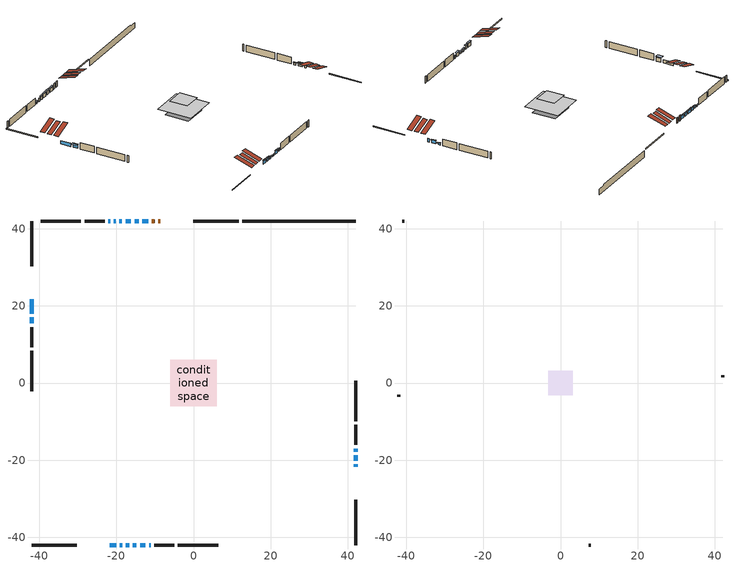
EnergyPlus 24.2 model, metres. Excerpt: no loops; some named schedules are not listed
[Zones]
conditioned space
 floor adiabatic (AdiabaticFloorConstruction): -6.08,-6.08 -6.08,6.08 6.08,6.08 6.08,-6.08 z0.61
 floor foundation (Slab1 construction): -4.33,-4.33 -4.33,4.33 4.33,4.33 4.33,-4.33 z-1.8
 floor foundation (Slab2 construction): -3,-3 -3,3 3,3 3,-3 z0
 wall outside (RimJoist1 construction): 11.69,42.01 -0.07,42.01 / -42.01,-42.01 -30.24,-42.01 / -42.01,42.01 -42.01,30.24 / 42.01,-42.01 42.01,-30.24 z0.61:0.91
 wall outside (AdiabaticWallConstruction 1): -8.65,42.01 -9.19,42.01 / -10.11,42.01 -10.78,42.01 z0.61:2.64
 wall outside (AdiabaticWallConstruction): 42.01,-21.66 42.01,-21.02 / -42.01,21.66 -42.01,18 / -20.17,42.01 -20.67,42.01 / -11.53,-42.01 -11.11,-42.01 z0.61:1.83; 42.01,-20.1 42.01,-18.75 z0.61:1.71; -11.7,42.01 -13.29,42.01 / -21.66,-42.01 -20.07,-42.01 z0.61:1.95; -14.22,42.01 -15.29,42.01 z0.61:1.98; -16.21,42.01 -17.62,42.01 / -13.86,-42.01 -12.45,-42.01 z0.61:1.92; -42.01,17.08 -42.01,15.43 z0.61:2.04; -19.15,-42.01 -18.47,-42.01 z0.61:1.89; -18.54,42.01 -19.25,42.01 z0.61:1.77; -17.55,-42.01 -16.69,-42.01 z0.61:1.31; -21.59,42.01 -22.09,42.01 / -15.76,-42.01 -14.78,-42.01 z0.61:1.1; 42.01,-17.83 42.01,-17 z0.61:1.22
 wall outside (Wall1 construction): -23.01,42.01 -28.24,42.01 / -10.19,-42.01 -4.96,-42.01 / -42.01,14.5 -42.01,9.27 / 42.01,-16.07 42.01,-10.84 z0.61:3.05
 wall outside (Wall2 construction): -29.17,42.01 -39.65,42.01 / -4.03,-42.01 6.45,-42.01 / -42.01,8.34 -42.01,-2.14 / 42.01,-9.91 42.01,0.56 z0.61:3.05
 wall foundation (FoundationWall1 construction): 12.62,42.01,-1.8 12.62,42.01,0.61 39.07,42.01,0.61 39.07,42.01,0.2 42.01,42.01,0.2 42.01,42.01,-1.8
 window (WindowConstruction 13): 42.01,-21.66 42.01,-21.02 z0.61:1.83
 window (WindowConstruction 5): 42.01,-20.1 42.01,-18.75 z0.61:1.71
 window (WindowConstruction 6): -11.71,42.01 -13.29,42.01 z0.61:1.95
 window (WindowConstruction 7): -14.22,42.01 -15.29,42.01 z0.61:1.98
 window (WindowConstruction 8): -16.22,42.01 -17.62,42.01 z0.61:1.92
 window (WindowConstruction 9): -42.01,21.66 -42.01,18 z0.61:1.83
 window (WindowConstruction 10): -42.01,17.08 -42.01,15.43 z0.61:2.04
 window (WindowConstruction 11): -21.66,-42.01 -20.07,-42.01 z0.61:1.95
 window (WindowConstruction 12): -19.14,-42.01 -18.47,-42.01 z0.61:1.89
 window (WindowConstruction): -18.55,42.01 -19.25,42.01 z0.61:1.77
 window (WindowConstruction 15): -20.18,42.01 -20.67,42.01 z0.61:1.83
 window (WindowConstruction 16): -17.54,-42.01 -16.69,-42.01 z0.61:1.31
 window (WindowConstruction 1): -21.6,42.01 -22.08,42.01 z0.61:1.1
 window (WindowConstruction 2): -15.76,-42.01 -14.79,-42.01 z0.61:1.1
 window (WindowConstruction 3): -13.86,-42.01 -12.46,-42.01 z0.61:1.92
 window (WindowConstruction 14): -11.53,-42.01 -11.11,-42.01 z0.61:1.83
 window (WindowConstruction 4): 42.01,-17.83 42.01,-17 z0.61:1.22
 door (Door): -8.65,42.01 -9.18,42.01 z0.61:2.64
 door (Door 1): -10.11,42.01 -10.78,42.01 z0.61:2.64
 ceiling adiabatic (AdiabaticFloorConstruction): 6.08,-6.08 6.08,6.08 -6.08,6.08 -6.08,-6.08 z0.61
 roof outside (Roof1 construction): -2.67,42.01,3.05 -2.67,35.66,5.16 -1,35.66,5.16 -1,42.01,3.05; -27.64,-42.01,3.05 -27.64,-35.66,5.16 -29.32,-35.66,5.16 -29.32,-42.01,3.05; -42.01,27.64,3.05 -35.66,27.64,5.16 -35.66,29.32,5.16 -42.01,29.32,3.05; 42.01,-27.64,3.05 35.66,-27.64,5.16 35.66,-29.32,5.16 42.01,-29.32,3.05
 roof outside (Roof2 construction): -5.15,42.01,3.05 -5.15,36.13,5.01 -3.6,36.13,5.01 -3.6,42.01,3.05; -25.16,-42.01,3.05 -25.16,-36.13,5.01 -26.71,-36.13,5.01 -26.71,-42.01,3.05; -42.01,25.16,3.05 -36.13,25.16,5.01 -36.13,26.71,5.01 -42.01,26.71,3.05; 42.01,-25.16,3.05 36.13,-25.16,5.01 36.13,-26.71,5.01 42.01,-26.71,3.05
attic - vented
 floor to conditioned space (Floor1 construction Reversed): -3.21,-3.21 -3.21,3.21 3.21,3.21 3.21,-3.21 z3.05
 wall outside (Wall3 construction): -40.58,42.01 -41.08,42.01 / 7.38,-42.01 7.88,-42.01 / -42.01,-3.07 -42.01,-3.56 / 42.01,1.49 42.01,1.99 z0.61:3.05
 roof outside (Roof3 construction): -7.73,42.01,3.05 -7.73,35.75,5.13 -6.08,35.75,5.13 -6.08,42.01,3.05; -22.59,-42.01,3.05 -22.59,-35.75,5.13 -24.24,-35.75,5.13 -24.24,-42.01,3.05; -42.01,22.59,3.05 -35.75,22.59,5.13 -35.75,24.24,5.13 -42.01,24.24,3.05; 42.01,-22.59,3.05 35.75,-22.59,5.13 35.75,-24.24,5.13 42.01,-24.24,3.05
shading: 42.01,-18.55 42.01,-20.3 42.42,-20.3 42.42,-18.55 z1.91; -13.49,42.01 -11.5,42.01 -11.5,42.42 -13.49,42.42 z2.15; -15.49,42.01 -14.02,42.01 -14.02,42.42 -15.49,42.42 z2.18; -17.82,42.01 -16.01,42.01 -16.01,42.42 -17.82,42.42 z2.12; -42.01,15.23 -42.01,17.28 -43.23,17.28 -43.23,15.23 z2.24; -19.87,-42.01 -21.86,-42.01 -21.86,-42.42 -19.87,-42.42 z2.15; -18.27,-42.01 -19.35,-42.01 -19.35,-42.42 -18.27,-42.42 z2.09; -19.45,42.01 -18.35,42.01 -18.35,42.42 -19.45,42.42 z1.97; -16.49,-42.01 -17.75,-42.01 -17.75,-42.42 -16.49,-42.42 z1.51; -22.28,42.01 -21.39,42.01 -21.39,42.42 -22.28,42.42 z1.3; -14.59,-42.01 -15.96,-42.01 -15.96,-42.42 -14.59,-42.42 z1.3; -12.25,-42.01 -14.06,-42.01 -14.06,-42.42 -12.25,-42.42 z2.12; 42.01,-16.8 42.01,-18.03 42.42,-18.03 42.42,-16.8 z1.42
[Building]
Building 1: Terrain=Suburbs
[Site:Location]
Val Dor_QC: Latitude {deg}=48.06; Longitude {deg}=-77.79; Time Zone {hr}=-5; Elevation {m}=339; Keep Site Location Information=Yes
[Site:GroundTemperature:Shallow]
-3.62723, -6.2282, -6.43649, -5.2022, -0.247206, 4.68471, 8.96041, 11.669, 11.8991, 9.69612, 5.52945, 0.748825
[Site:WaterMainsTemperature]
Calculation Method=Schedule; Temperature Schedule=mains temperature schedule
[Material] Roughness=Rough; Thermal Absorptance=0.9
Name | Thickness {m} | Conductivity {W/m-K} | Density {kg/m3} | Specific Heat {J/kg-K} | Solar Absorptance | Visible Absorptance
asphalt or fiberglass shingles | 0.00635 | 0.162714 | 1121.4 | 1465.45 | 0.4 | 0.4
ceiling stud and cavity | 0.1397 | 0.0815388 | 65.682 | 1177.47 | 0.7 | 0.7
concrete 4.0 in. | 0.1016 | 1.803125 | 2242.8 | 837.4 | 0.7 | 0.7
concrete 8.0 in. | 0.2032 | 1.803125 | 2242.8 | 837.4 | 0.7 | 0.7
door material | 0.04445 | 0.0451087 | 512.64 | 1214.23 | 0.7 | 0.7
door material 1 | 0.04445 | 0.20624 | 512.64 | 1214.23 | 0.7 | 0.7
floor covering | 0.0127 | 0.0433444 | 54.468 | 1339.84 | 0.6 | 0.6
floor rigid ins; wall rigid ins | 0.512978 | 0.029427 | 32.04 | 1214.23 | 0.7 | 0.7
floor stud and cavity | 0.1397 | 1.75129 | 37.0049 | 1207.88 | 0.7 | 0.7
furniture material conditioned space 1 | 0.1524 | 0.115458 | 640.8 | 1214.23 | 0.6 | 0.6
gypsum board | 0.0127 | 0.160291 | 801 | 837.4 | 0.6 | 0.6
osb sheathing 0.5 in. | 0.0127 | 0.115458 | 512.64 | 1214.23 | 0.7 | 0.7
osb sheathing 0.75 in. | 0.01905 | 0.115458 | 512.64 | 1214.23 | 0.7 | 0.7
rim joist stud and cavity | 0.0508 | 0.126838 | 50.32683 | 1063.81 | 0.6 | 0.6
roof rigid ins | 0.051816 | 0.029427 | 32.04 | 1214.23 | 0.7 | 0.7
roof stud and cavity | 0.2032 | 0.118385 | 78.34581 | 1123.46 | 0.7 | 0.7
roof stud and cavity 1 | 0.2032 | 0.187404 | 78.34581 | 1123.46 | 0.7 | 0.7
wall stud and cavity | 0.1397 | 0.193511 | 139.0536 | 1170.24 | 0.7 | 0.7
wall stud and cavity 1 | 0.1397 | 0.252675 | 139.0536 | 1170.24 | 0.7 | 0.7
wall stud and cavity 2 | 0.0889 | 6.1454 | 50.32683 | 1063.81 | 0.6 | 0.6
wall stud and cavity 3 | 0.0889 | 0.380278 | 52.3479 | 1209.89 | 0.7 | 0.7
wall stud and cavity 4 | 0.0889 | 0.391764 | 83.0341 | 1211.67 | 0.7 | 0.7
wood siding | 0.0254 | 0.102417 | 544.68 | 1172.36 | 0.4 | 0.4
wood siding 1 | 0.00254 | 0.102417 | 544.68 | 1172.36 | 0.4 | 0.4
wood siding 2; wood siding 3; wood siding 4 | 0.0254 | 0.102417 | 544.68 | 1172.36 | 0.7 | 0.7
[WindowMaterial:SimpleGlazingSystem]
Name | U-Factor {W/m2-K} | Solar Heat Gain Coefficient
WindowMaterial | 3.01388 | 0.51
WindowMaterial 1 | 3.029213 | 0.54
WindowMaterial 10 | 5.0608 | 0.59
WindowMaterial 11 | 5.00459 | 0.62
WindowMaterial 12 | 3.04 | 0.47
WindowMaterial 2 | 3.0048 | 0.52
WindowMaterial 3 | 4.9921 | 0.66
WindowMaterial 4 | 2.98038 | 0.57
WindowMaterial 5 | 5.6428 | 0.76
WindowMaterial 6 | 2.97981 | 0.57
WindowMaterial 7 | 2.09461 | 0.56
WindowMaterial 8 | 2.95256 | 0.6
WindowMaterial 9 | 3.00934 | 0.51
[Construction]
AdiabaticFloorConstruction: floor stud and cavity, floor rigid ins, osb sheathing 0.75 in., floor covering
AdiabaticWallConstruction: wood siding 3, wall rigid ins, wall stud and cavity 3, gypsum board
AdiabaticWallConstruction 1: wood siding 4, wall rigid ins, wall stud and cavity 3, gypsum board
Door: door material
Door 1: door material 1
Floor1 construction Reversed: gypsum board, ceiling stud and cavity
FoundationWall1 construction: concrete 8.0 in.
furniture construction conditioned space 1: furniture material conditioned space 1
PartitionWallConstruction: gypsum board, wall stud and cavity 4, gypsum board
RimJoist1 construction: wood siding 2, rim joist stud and cavity
Roof1 construction: asphalt or fiberglass shingles, osb sheathing 0.75 in., roof stud and cavity, gypsum board
Roof2 construction: asphalt or fiberglass shingles, roof rigid ins, osb sheathing 0.75 in., roof stud and cavity 1, gypsum board
Roof3 construction: asphalt or fiberglass shingles
Slab1 construction; Slab2 construction: concrete 4.0 in.
Wall1 construction: wood siding, osb sheathing 0.5 in., wall stud and cavity, gypsum board
Wall2 construction: wood siding, osb sheathing 0.5 in., wall stud and cavity 1, gypsum board
Wall3 construction: wood siding 1, wall stud and cavity 2
WindowConstruction: WindowMaterial
WindowConstruction 1; WindowConstruction 2: WindowMaterial 1
WindowConstruction 10: WindowMaterial 8
WindowConstruction 11; WindowConstruction 6: WindowMaterial 5
WindowConstruction 12: WindowMaterial 9
WindowConstruction 13: WindowMaterial 10
WindowConstruction 14: WindowMaterial 11
WindowConstruction 15; WindowConstruction 16: WindowMaterial 12
WindowConstruction 3; WindowConstruction 8: WindowMaterial 2
WindowConstruction 4: WindowMaterial 3
WindowConstruction 5: WindowMaterial 4
WindowConstruction 7: WindowMaterial 6
WindowConstruction 9: WindowMaterial 7
[Zone] Multiplier=1; Part of Total Floor Area=Yes
Name | Volume {m3}
attic - vented | 13.9733
conditioned space | 643.9
[Space]
Name | Zone | Volume {m3}
attic - vented 1 | attic - vented | 13.9733
conditioned space 1 | conditioned space | 643.9
[ZoneInfiltration:EffectiveLeakageArea]
infil attic - vented 1: Zone or Space=attic - vented 1; Schedule=Always On Discrete; Effective Air Leakage Area {cm2}=1500.73; Stack Coefficient=0.000314599; Wind Coefficient=1.19839e-05
[ZoneMixing]
whole house fan mix: Zone or Space=attic - vented; Schedule=Always On Continuous; Design Flow Rate Calculation Method=Flow/Zone; Design Flow Rate {m3/s}=0; Source Zone or Space=conditioned space
[SurfaceProperty:ExposedFoundationPerimeter] Exposed Perimeter Calculation Method=TotalExposedPerimeter
Name | Total Exposed Perimeter {m}
Slab1 | 29.383
Slab2 | 17.983
[InternalMass] Zone or ZoneList=conditioned space; Space or SpaceList=conditioned space 1
Name | Construction | Surface Area {m2}
furniture mass conditioned space 1 | furniture construction conditioned space 1 | 103.444
partition wall mass | PartitionWallConstruction | 258.609
[Lights]
interior lighting: Zone or ZoneList or Space or SpaceList=conditioned space 1; Schedule=interior lighting schedule; Design Level Calculation Method=LightingLevel; Lighting Level {W}=343.2; Return Air Fraction=0; Fraction Radiant=0.6; Fraction Visible=0.2; Fraction Replaceable=1
[People]
occupants: Zone or ZoneList or Space or SpaceList=conditioned space 1; Number of People Schedule=occupants schedule; Number of People Calculation Method=People; Number of People=3; Fraction Radiant=0.314171; Sensible Heat Fraction=0.56303; Activity Level Schedule=occupants activity schedule; Carbon Dioxide Generation Rate {m3/s-W}=0; Enable ASHRAE 55 Comfort Warnings=No; Mean Radiant Temperature Calculation Type=EnclosureAveraged
[ElectricEquipment] Zone or ZoneList or Space or SpaceList=conditioned space 1; Design Level Calculation Method=EquipmentLevel
Name | Schedule | Design Level {W} | Fraction Latent | Fraction Radiant | Fraction Lost
clothes dryer | clothes dryer schedule | 140.772 | 0.015 | 0.081 | 0.85
clothes washer | clothes washer schedule | 32.1985 | 0.03 | 0.162 | 0.7
cooking range | cooking range schedule | 215.147 | 0.08 | 0.432 | 0.2
dishwasher | dishwasher schedule | 66.8632 | 0.3 | 0.18 | 0.4
fridge | fridge schedule | 72.9452 | 0 | 0.6 | 0
mech vent house fan | mech vent house fan schedule | 0 | 0 | 0 | 1
mech vent house fan cfis | mech vent house fan cfis schedule | 0 | 0 | 0 | 0
mech vent range fan 0 | mech vent range fan 0 schedule | 57 | 0 | 0 | 1
misc plug loads | misc plug loads schedule | 494.7 | 0.045 | 0.513 | 0.1
whole house fan | Always On Discrete | 0 | 0 | 0 | 1
[OtherEquipment] Zone or ZoneList or Space or SpaceList=conditioned space 1; Design Level Calculation Method=EquipmentLevel
Name | Fuel Type | Schedule | Design Level {W} | Fraction Latent | Fraction Radiant | Fraction Lost
clothes dryer 1 | Electricity | clothes dryer schedule | 0 | 0.015 | 0.081 | 0.85
cooking range 1 | Electricity | cooking range schedule | 0 | 0.08 | 0.432 | 0.2
general water use latent | None | general water use schedule | 62.594 | 1 | 0 | 0
general water use sensible | None | general water use schedule | -61.6891 | 0 | 0.6 | 0
mech vent house fan latent load | None | Always On Discrete | 0 | 1 | 0 | 0
mech vent house fan sensible load | None | Always On Discrete | 0 | 0 | 0 | 0
water heater energy adjustment1 | Electricity | Always On Discrete | 0.01 | 0 | 0 | 1
[ZoneInfiltration:DesignFlowRate] Zone or ZoneList or Space or SpaceList=conditioned space 1; Schedule=Always On Discrete; Design Flow Rate Calculation Method=Flow/Zone; Design Flow Rate {m3/s}=0
infil flow; natural vent flow; whole house fan flow
[Foundation:Kiva] Initial Indoor Air Temperature {C}=18; Wall Depth Below Slab {m}=0.2032
Name | Wall Height Above Grade {m}
Foundation Kiva 1 | 0.609996
Foundation Kiva 2 | 0.1016
[Foundation:Kiva:Settings]
Soil Conductivity {W/m-K}=0.849921; Soil Density {kg/m3}=1842.3; Soil Specific Heat {J/kg-K}=418.7; Ground Solar Absorptivity=0.9; Ground Thermal Absorptivity=0.9; Ground Surface Roughness {m}=0.03; Far-Field Width {m}=40; Deep-Ground Boundary Condition=ZeroFlux; Deep-Ground Depth {m}=40; Minimum Cell Dimension {m}=0.2; Maximum Cell Growth Coefficient=3; Simulation Timestep=Timestep
[Exterior:Lights]
exterior lighting: Schedule=exterior lighting schedule; Design Level {W}=75.6
[Schedule:Constant]
Name | Hourly Value
Always On Continuous; mech vent house fan schedule; mech vent house fan cfis schedule; Always On Discrete | 1
occupants activity schedule | 117.228
fridge schedule | 0
[Schedule:Week:Daily]
interior lighting schedule Week Rule - Jan1-Jan27: interior lighting schedule day, interior lighting schedule day, interior lighting schedule day, interior lighting schedule day, interior lighting schedule day, interior lighting schedule day, interior lighting schedule day, interior lighting schedule default day, interior lighting schedule default day, interior lighting schedule default day, interior lighting schedule default day, interior lighting schedule default day
interior lighting schedule Week Rule - Jan28-Feb3: interior lighting schedule day, interior lighting schedule day, interior lighting schedule day, interior lighting schedule day, interior lighting schedule day 1, interior lighting schedule day 1, interior lighting schedule day 1, interior lighting schedule default day, interior lighting schedule default day, interior lighting schedule default day, interior lighting schedule default day, interior lighting schedule default day
interior lighting schedule Week Rule - Feb4-Feb24: interior lighting schedule day 1, interior lighting schedule day 1, interior lighting schedule day 1, interior lighting schedule day 1, interior lighting schedule day 1, interior lighting schedule day 1, interior lighting schedule day 1, interior lighting schedule default day, interior lighting schedule default day, interior lighting schedule default day, interior lighting schedule default day, interior lighting schedule default day
interior lighting schedule Week Rule - Feb25-Mar3: interior lighting schedule day 1, interior lighting schedule day 1, interior lighting schedule day 1, interior lighting schedule day 1, interior lighting schedule day 2, interior lighting schedule day 2, interior lighting schedule day 2, interior lighting schedule default day, interior lighting schedule default day, interior lighting schedule default day, interior lighting schedule default day, interior lighting schedule default day
interior lighting schedule Week Rule - Mar4-Mar31: interior lighting schedule day 2, interior lighting schedule day 2, interior lighting schedule day 2, interior lighting schedule day 2, interior lighting schedule day 2, interior lighting schedule day 2, interior lighting schedule day 2, interior lighting schedule default day, interior lighting schedule default day, interior lighting schedule default day, interior lighting schedule default day, interior lighting schedule default day
interior lighting schedule Week Rule - Apr1-Apr28: interior lighting schedule day 3, interior lighting schedule day 3, interior lighting schedule day 3, interior lighting schedule day 3, interior lighting schedule day 3, interior lighting schedule day 3, interior lighting schedule day 3, interior lighting schedule default day, interior lighting schedule default day, interior lighting schedule default day, interior lighting schedule default day, interior lighting schedule default day
interior lighting schedule Week Rule - Apr29-May5: interior lighting schedule day 3, interior lighting schedule day 3, interior lighting schedule day 4, interior lighting schedule day 4, interior lighting schedule day 4, interior lighting schedule day 4, interior lighting schedule day 4, interior lighting schedule default day, interior lighting schedule default day, interior lighting schedule default day, interior lighting schedule default day, interior lighting schedule default day
interior lighting schedule Week Rule - May6-May26: interior lighting schedule day 4, interior lighting schedule day 4, interior lighting schedule day 4, interior lighting schedule day 4, interior lighting schedule day 4, interior lighting schedule day 4, interior lighting schedule day 4, interior lighting schedule default day, interior lighting schedule default day, interior lighting schedule default day, interior lighting schedule default day, interior lighting schedule default day
interior lighting schedule Week Rule - May27-Jun2: interior lighting schedule day 4, interior lighting schedule day 4, interior lighting schedule day 4, interior lighting schedule day 4, interior lighting schedule day 4, interior lighting schedule day 5, interior lighting schedule day 5, interior lighting schedule default day, interior lighting schedule default day, interior lighting schedule default day, interior lighting schedule default day, interior lighting schedule default day
interior lighting schedule Week Rule - Jun3-Jun30: interior lighting schedule day 5, interior lighting schedule day 5, interior lighting schedule day 5, interior lighting schedule day 5, interior lighting schedule day 5, interior lighting schedule day 5, interior lighting schedule day 5, interior lighting schedule default day, interior lighting schedule default day, interior lighting schedule default day, interior lighting schedule default day, interior lighting schedule default day
interior lighting schedule Week Rule - Jul1-Jul28: interior lighting schedule day 6, interior lighting schedule day 6, interior lighting schedule day 6, interior lighting schedule day 6, interior lighting schedule day 6, interior lighting schedule day 6, interior lighting schedule day 6, interior lighting schedule default day, interior lighting schedule default day, interior lighting schedule default day, interior lighting schedule default day, interior lighting schedule default day
interior lighting schedule Week Rule - Jul29-Aug4: interior lighting schedule day 6, interior lighting schedule day 6, interior lighting schedule day 6, interior lighting schedule day 7, interior lighting schedule day 7, interior lighting schedule day 7, interior lighting schedule day 7, interior lighting schedule default day, interior lighting schedule default day, interior lighting schedule default day, interior lighting schedule default day, interior lighting schedule default day
interior lighting schedule Week Rule - Aug5-Aug25: interior lighting schedule day 7, interior lighting schedule day 7, interior lighting schedule day 7, interior lighting schedule day 7, interior lighting schedule day 7, interior lighting schedule day 7, interior lighting schedule day 7, interior lighting schedule default day, interior lighting schedule default day, interior lighting schedule default day, interior lighting schedule default day, interior lighting schedule default day
interior lighting schedule Week Rule - Aug26-Sep1: interior lighting schedule day 7, interior lighting schedule day 7, interior lighting schedule day 7, interior lighting schedule day 7, interior lighting schedule day 7, interior lighting schedule day 7, interior lighting schedule day 8, interior lighting schedule default day, interior lighting schedule default day, interior lighting schedule default day, interior lighting schedule default day, interior lighting schedule default day
interior lighting schedule Week Rule - Sep2-Sep29: interior lighting schedule day 8, interior lighting schedule day 8, interior lighting schedule day 8, interior lighting schedule day 8, interior lighting schedule day 8, interior lighting schedule day 8, interior lighting schedule day 8, interior lighting schedule default day, interior lighting schedule default day, interior lighting schedule default day, interior lighting schedule default day, interior lighting schedule default day
interior lighting schedule Week Rule - Sep30-Oct6: interior lighting schedule day 8, interior lighting schedule day 9, interior lighting schedule day 9, interior lighting schedule day 9, interior lighting schedule day 9, interior lighting schedule day 9, interior lighting schedule day 9, interior lighting schedule default day, interior lighting schedule default day, interior lighting schedule default day, interior lighting schedule default day, interior lighting schedule default day
interior lighting schedule Week Rule - Oct7-Oct27: interior lighting schedule day 9, interior lighting schedule day 9, interior lighting schedule day 9, interior lighting schedule day 9, interior lighting schedule day 9, interior lighting schedule day 9, interior lighting schedule day 9, interior lighting schedule default day, interior lighting schedule default day, interior lighting schedule default day, interior lighting schedule default day, interior lighting schedule default day
interior lighting schedule Week Rule - Oct28-Nov3: interior lighting schedule day 9, interior lighting schedule day 9, interior lighting schedule day 9, interior lighting schedule day 9, interior lighting schedule day 10, interior lighting schedule day 10, interior lighting schedule day 10, interior lighting schedule default day, interior lighting schedule default day, interior lighting schedule default day, interior lighting schedule default day, interior lighting schedule default day
interior lighting schedule Week Rule - Nov4-Nov24: interior lighting schedule day 10, interior lighting schedule day 10, interior lighting schedule day 10, interior lighting schedule day 10, interior lighting schedule day 10, interior lighting schedule day 10, interior lighting schedule day 10, interior lighting schedule default day, interior lighting schedule default day, interior lighting schedule default day, interior lighting schedule default day, interior lighting schedule default day
interior lighting schedule Week Rule - Nov25-Dec1: interior lighting schedule day 10, interior lighting schedule day 10, interior lighting schedule day 10, interior lighting schedule day 10, interior lighting schedule day 10, interior lighting schedule day 10, interior lighting schedule day 11, interior lighting schedule default day, interior lighting schedule default day, interior lighting schedule default day, interior lighting schedule default day, interior lighting schedule default day
interior lighting schedule Week Rule - Dec2-Dec31: interior lighting schedule day 11, interior lighting schedule day 11, interior lighting schedule day 11, interior lighting schedule day 11, interior lighting schedule day 11, interior lighting schedule day 11, interior lighting schedule day 11, interior lighting schedule default day, interior lighting schedule default day, interior lighting schedule default day, interior lighting schedule default day, interior lighting schedule default day
occupants schedule Week Rule - Jan1-Dec31: occupants schedule day, occupants schedule day, occupants schedule day, occupants schedule day, occupants schedule day, occupants schedule day, occupants schedule day, occupants schedule default day, occupants schedule default day, occupants schedule default day, occupants schedule default day, occupants schedule default day
clothes dryer schedule Week Rule - Jan1-Dec31: clothes dryer schedule day, clothes dryer schedule day, clothes dryer schedule day, clothes dryer schedule day, clothes dryer schedule day, clothes dryer schedule day, clothes dryer schedule day, clothes dryer schedule default day, clothes dryer schedule default day, clothes dryer schedule default day, clothes dryer schedule default day, clothes dryer schedule default day
clothes washer schedule Week Rule - Jan1-Dec31: clothes washer schedule day, clothes washer schedule day, clothes washer schedule day, clothes washer schedule day, clothes washer schedule day, clothes washer schedule day, clothes washer schedule day, clothes washer schedule default day, clothes washer schedule default day, clothes washer schedule default day, clothes washer schedule default day, clothes washer schedule default day
cooking range schedule Week Rule - Jan1-Dec31: cooking range schedule day, cooking range schedule day, cooking range schedule day, cooking range schedule day, cooking range schedule day, cooking range schedule day, cooking range schedule day, cooking range schedule default day, cooking range schedule default day, cooking range schedule default day, cooking range schedule default day, cooking range schedule default day
dishwasher schedule Week Rule - Jan1-Dec31: dishwasher schedule day, dishwasher schedule day, dishwasher schedule day, dishwasher schedule day, dishwasher schedule day, dishwasher schedule day, dishwasher schedule day, dishwasher schedule default day, dishwasher schedule default day, dishwasher schedule default day, dishwasher schedule default day, dishwasher schedule default day
mech vent range fan 0 schedule Week Rule - Jan1-Dec31: mech vent range fan 0 schedule day, mech vent range fan 0 schedule day, mech vent range fan 0 schedule day, mech vent range fan 0 schedule day, mech vent range fan 0 schedule day, mech vent range fan 0 schedule day, mech vent range fan 0 schedule day, mech vent range fan 0 schedule default day, mech vent range fan 0 schedule default day, mech vent range fan 0 schedule default day, mech vent range fan 0 schedule default day, mech vent range fan 0 schedule default day
misc plug loads schedule Week Rule - Jan1-Dec31: misc plug loads schedule day, misc plug loads schedule day, misc plug loads schedule day, misc plug loads schedule day, misc plug loads schedule day, misc plug loads schedule day, misc plug loads schedule day, misc plug loads schedule default day, misc plug loads schedule default day, misc plug loads schedule default day, misc plug loads schedule default day, misc plug loads schedule default day
general water use schedule Week Rule - Jan1-Dec31: general water use schedule day, general water use schedule day, general water use schedule day, general water use schedule day, general water use schedule day, general water use schedule day, general water use schedule day, general water use schedule default day, general water use schedule default day, general water use schedule default day, general water use schedule default day, general water use schedule default day
exterior lighting schedule Week Rule - Jan1-Jan27: exterior lighting schedule day, exterior lighting schedule day, exterior lighting schedule day, exterior lighting schedule day, exterior lighting schedule day, exterior lighting schedule day, exterior lighting schedule day, exterior lighting schedule default day, exterior lighting schedule default day, exterior lighting schedule default day, exterior lighting schedule default day, exterior lighting schedule default day
exterior lighting schedule Week Rule - Jan28-Feb3: exterior lighting schedule day, exterior lighting schedule day, exterior lighting schedule day, exterior lighting schedule day, exterior lighting schedule day 1, exterior lighting schedule day 1, exterior lighting schedule day 1, exterior lighting schedule default day, exterior lighting schedule default day, exterior lighting schedule default day, exterior lighting schedule default day, exterior lighting schedule default day
exterior lighting schedule Week Rule - Feb4-Feb24: exterior lighting schedule day 1, exterior lighting schedule day 1, exterior lighting schedule day 1, exterior lighting schedule day 1, exterior lighting schedule day 1, exterior lighting schedule day 1, exterior lighting schedule day 1, exterior lighting schedule default day, exterior lighting schedule default day, exterior lighting schedule default day, exterior lighting schedule default day, exterior lighting schedule default day
exterior lighting schedule Week Rule - Feb25-Mar3: exterior lighting schedule day 1, exterior lighting schedule day 1, exterior lighting schedule day 1, exterior lighting schedule day 1, exterior lighting schedule day 2, exterior lighting schedule day 2, exterior lighting schedule day 2, exterior lighting schedule default day, exterior lighting schedule default day, exterior lighting schedule default day, exterior lighting schedule default day, exterior lighting schedule default day
exterior lighting schedule Week Rule - Mar4-Mar31: exterior lighting schedule day 2, exterior lighting schedule day 2, exterior lighting schedule day 2, exterior lighting schedule day 2, exterior lighting schedule day 2, exterior lighting schedule day 2, exterior lighting schedule day 2, exterior lighting schedule default day, exterior lighting schedule default day, exterior lighting schedule default day, exterior lighting schedule default day, exterior lighting schedule default day
exterior lighting schedule Week Rule - Apr1-Apr28: exterior lighting schedule day 3, exterior lighting schedule day 3, exterior lighting schedule day 3, exterior lighting schedule day 3, exterior lighting schedule day 3, exterior lighting schedule day 3, exterior lighting schedule day 3, exterior lighting schedule default day, exterior lighting schedule default day, exterior lighting schedule default day, exterior lighting schedule default day, exterior lighting schedule default day
exterior lighting schedule Week Rule - Apr29-May5: exterior lighting schedule day 3, exterior lighting schedule day 3, exterior lighting schedule day 4, exterior lighting schedule day 4, exterior lighting schedule day 4, exterior lighting schedule day 4, exterior lighting schedule day 4, exterior lighting schedule default day, exterior lighting schedule default day, exterior lighting schedule default day, exterior lighting schedule default day, exterior lighting schedule default day
exterior lighting schedule Week Rule - May6-May26: exterior lighting schedule day 4, exterior lighting schedule day 4, exterior lighting schedule day 4, exterior lighting schedule day 4, exterior lighting schedule day 4, exterior lighting schedule day 4, exterior lighting schedule day 4, exterior lighting schedule default day, exterior lighting schedule default day, exterior lighting schedule default day, exterior lighting schedule default day, exterior lighting schedule default day
exterior lighting schedule Week Rule - May27-Jun2: exterior lighting schedule day 4, exterior lighting schedule day 4, exterior lighting schedule day 4, exterior lighting schedule day 4, exterior lighting schedule day 4, exterior lighting schedule day 5, exterior lighting schedule day 5, exterior lighting schedule default day, exterior lighting schedule default day, exterior lighting schedule default day, exterior lighting schedule default day, exterior lighting schedule default day
exterior lighting schedule Week Rule - Jun3-Jun30: exterior lighting schedule day 5, exterior lighting schedule day 5, exterior lighting schedule day 5, exterior lighting schedule day 5, exterior lighting schedule day 5, exterior lighting schedule day 5, exterior lighting schedule day 5, exterior lighting schedule default day, exterior lighting schedule default day, exterior lighting schedule default day, exterior lighting schedule default day, exterior lighting schedule default day
exterior lighting schedule Week Rule - Jul1-Jul28: exterior lighting schedule day 6, exterior lighting schedule day 6, exterior lighting schedule day 6, exterior lighting schedule day 6, exterior lighting schedule day 6, exterior lighting schedule day 6, exterior lighting schedule day 6, exterior lighting schedule default day, exterior lighting schedule default day, exterior lighting schedule default day, exterior lighting schedule default day, exterior lighting schedule default day
exterior lighting schedule Week Rule - Jul29-Aug4: exterior lighting schedule day 6, exterior lighting schedule day 6, exterior lighting schedule day 6, exterior lighting schedule day 7, exterior lighting schedule day 7, exterior lighting schedule day 7, exterior lighting schedule day 7, exterior lighting schedule default day, exterior lighting schedule default day, exterior lighting schedule default day, exterior lighting schedule default day, exterior lighting schedule default day
exterior lighting schedule Week Rule - Aug5-Aug25: exterior lighting schedule day 7, exterior lighting schedule day 7, exterior lighting schedule day 7, exterior lighting schedule day 7, exterior lighting schedule day 7, exterior lighting schedule day 7, exterior lighting schedule day 7, exterior lighting schedule default day, exterior lighting schedule default day, exterior lighting schedule default day, exterior lighting schedule default day, exterior lighting schedule default day
exterior lighting schedule Week Rule - Aug26-Sep1: exterior lighting schedule day 7, exterior lighting schedule day 7, exterior lighting schedule day 7, exterior lighting schedule day 7, exterior lighting schedule day 7, exterior lighting schedule day 7, exterior lighting schedule day 8, exterior lighting schedule default day, exterior lighting schedule default day, exterior lighting schedule default day, exterior lighting schedule default day, exterior lighting schedule default day
[Schedule:Year]
interior lighting schedule: interior lighting schedule Week Rule - Jan1-Jan27, 1, 1, 1, 27, interior lighting schedule Week Rule - Jan28-Feb3, 1, 28, 2, 3, interior lighting schedule Week Rule - Feb4-Feb24, 2, 4, 2, 24, interior lighting schedule Week Rule - Feb25-Mar3, 2, 25, 3, 3, interior lighting schedule Week Rule - Mar4-Mar31, 3, 4, 3, 31, interior lighting schedule Week Rule - Apr1-Apr28, 4, 1, 4, 28, interior lighting schedule Week Rule - Apr29-May5, 4, 29, 5, 5, interior lighting schedule Week Rule - May6-May26, 5, 6, 5, 26, interior lighting schedule Week Rule - May27-Jun2, 5, 27, 6, 2, interior lighting schedule Week Rule - Jun3-Jun30, 6, 3, 6, 30, interior lighting schedule Week Rule - Jul1-Jul28, 7, 1, 7, 28, interior lighting schedule Week Rule - Jul29-Aug4, 7, 29, 8, 4, interior lighting schedule Week Rule - Aug5-Aug25, 8, 5, 8, 25, interior lighting schedule Week Rule - Aug26-Sep1, 8, 26, 9, 1, interior lighting schedule Week Rule - Sep2-Sep29, 9, 2, 9, 29, interior lighting schedule Week Rule - Sep30-Oct6, 9, 30, 10, 6, interior lighting schedule Week Rule - Oct7-Oct27, 10, 7, 10, 27, interior lighting schedule Week Rule - Oct28-Nov3, 10, 28, 11, 3, interior lighting schedule Week Rule - Nov4-Nov24, 11, 4, 11, 24, interior lighting schedule Week Rule - Nov25-Dec1, 11, 25, 12, 1, interior lighting schedule Week Rule - Dec2-Dec31, 12, 2, 12, 31
occupants schedule: occupants schedule Week Rule - Jan1-Dec31, 1, 1, 12, 31
clothes dryer schedule: clothes dryer schedule Week Rule - Jan1-Dec31, 1, 1, 12, 31
clothes washer schedule: clothes washer schedule Week Rule - Jan1-Dec31, 1, 1, 12, 31
cooking range schedule: cooking range schedule Week Rule - Jan1-Dec31, 1, 1, 12, 31
dishwasher schedule: dishwasher schedule Week Rule - Jan1-Dec31, 1, 1, 12, 31
mech vent range fan 0 schedule: mech vent range fan 0 schedule Week Rule - Jan1-Dec31, 1, 1, 12, 31
misc plug loads schedule: misc plug loads schedule Week Rule - Jan1-Dec31, 1, 1, 12, 31
general water use schedule: general water use schedule Week Rule - Jan1-Dec31, 1, 1, 12, 31
exterior lighting schedule: exterior lighting schedule Week Rule - Jan1-Jan27, 1, 1, 1, 27, exterior lighting schedule Week Rule - Jan28-Feb3, 1, 28, 2, 3, exterior lighting schedule Week Rule - Feb4-Feb24, 2, 4, 2, 24, exterior lighting schedule Week Rule - Feb25-Mar3, 2, 25, 3, 3, exterior lighting schedule Week Rule - Mar4-Mar31, 3, 4, 3, 31, exterior lighting schedule Week Rule - Apr1-Apr28, 4, 1, 4, 28, exterior lighting schedule Week Rule - Apr29-May5, 4, 29, 5, 5, exterior lighting schedule Week Rule - May6-May26, 5, 6, 5, 26, exterior lighting schedule Week Rule - May27-Jun2, 5, 27, 6, 2, exterior lighting schedule Week Rule - Jun3-Jun30, 6, 3, 6, 30, exterior lighting schedule Week Rule - Jul1-Jul28, 7, 1, 7, 28, exterior lighting schedule Week Rule - Jul29-Aug4, 7, 29, 8, 4, exterior lighting schedule Week Rule - Aug5-Aug25, 8, 5, 8, 25, exterior lighting schedule Week Rule - Aug26-Sep1, 8, 26, 9, 1, exterior lighting schedule Week Rule - Sep2-Sep29, 9, 2, 9, 29, exterior lighting schedule Week Rule - Sep30-Oct6, 9, 30, 10, 6, exterior lighting schedule Week Rule - Oct7-Oct27, 10, 7, 10, 27, exterior lighting schedule Week Rule - Oct28-Nov3, 10, 28, 11, 3, exterior lighting schedule Week Rule - Nov4-Nov24, 11, 4, 11, 24, exterior lighting schedule Week Rule - Nov25-Dec1, 11, 25, 12, 1, exterior lighting schedule Week Rule - Dec2-Dec31, 12, 2, 12, 31
[Schedule:Compact]
mains temperature schedule: Through: 01/01, For: AllDays, Until: 24:00, 2.77, Through: 01/02, For: AllDays, Until: 24:00, 2.69167, Through: 01/03, For: AllDays, Until: 24:00, 2.61444, Through: 01/04, For: AllDays, Until: 24:00, 2.53778, Through: 01/05, For: AllDays, Until: 24:00, 2.46222, Through: 01/06, For: AllDays, Until: 24:00, 2.38833, Through: 01/07, For: AllDays, Until: 24:00, 2.315, Through: 01/08, For: AllDays, Until: 24:00, 2.24278, Through: 01/09, For: AllDays, Until: 24:00, 2.17111, Through: 01/10, For: AllDays, Until: 24:00, 2.10111, Through: 01/11, For: AllDays, Until: 24:00, 2.03222, Through: 01/12, For: AllDays, Until: 24:00, 1.96444, Through: 01/13, For: AllDays, Until: 24:00, 1.89778, Through: 01/14, For: AllDays, Until: 24:00, 1.83278, Through: 01/15, For: AllDays, Until: 24:00, 1.76833, Through: 01/16, For: AllDays, Until: 24:00, 1.70556, Through: 01/17, For: AllDays, Until: 24:00, 1.64333, Through: 01/18, For: AllDays, Until: 24:00, 1.58333, Through: 01/19, For: AllDays, Until: 24:00, 1.52389, Through: 01/20, For: AllDays, Until: 24:00, 1.46611, Through: 01/21, For: AllDays, Until: 24:00, 1.40944, Through: 01/22, For: AllDays, Until: 24:00, 1.35389, Through: 01/23, For: AllDays, Until: 24:00, 1.3, Through: 01/24, For: AllDays, Until: 24:00, 1.24778, Through: 01/25, For: AllDays, Until: 24:00, 1.19667, Through: 01/26, For: AllDays, Until: 24:00, 1.14667, Through: 01/27, For: AllDays, Until: 24:00, 1.09833, Through: 01/28, For: AllDays, Until: 24:00, 1.05111, Through: 01/29, For: AllDays, Until: 24:00, 1.00611, Through: 01/30, For: AllDays, Until: 24:00, 0.961667, Through: 01/31, For: AllDays, Until: 24:00, 0.919444, Through: 02/01, For: AllDays, Until: 24:00, 0.878333, Through: 02/02, For: AllDays, Until: 24:00, 0.838333, Through: 02/03, For: AllDays, Until: 24:00, 0.800556, Through: 02/04, For: AllDays, Until: 24:00, 0.763889, Through: 02/05, For: AllDays, Until: 24:00, 0.728889, Through: 02/06, For: AllDays, Until: 24:00, 0.695, Through: 02/07, For: AllDays, Until: 24:00, 0.663333, Through: 02/08, For: AllDays, Until: 24:00, 0.632778, Through: 02/09, For: AllDays, Until: 24:00, 0.603889, Through: 02/10, For: AllDays, Until: 24:00, 0.576111, Through: 02/11, For: AllDays, Until: 24:00, 0.550556, Through: 02/12, For: AllDays, Until: 24:00, 0.526667, Through: 02/13, For: AllDays, Until: 24:00, 0.503889, Through: 02/14, For: AllDays, Until: 24:00, 0.482778, Through: 02/15, For: AllDays, Until: 24:00, 0.463333, Through: 02/16, For: AllDays, Until: 24:00, 0.445556, Through: 02/17, For: AllDays, Until: 24:00, 0.429444, Through: 02/18, For: AllDays, Until: 24:00, 0.415, Through: 02/19, For: AllDays, Until: 24:00, 0.402222, Through: 02/20, For: AllDays, Until: 24:00, 0.391111, Through: 02/21, For: AllDays, Until: 24:00, 0.381111, Through: 02/22, For: AllDays, Until: 24:00, 0.373333, Through: 02/23, For: AllDays, Until: 24:00, 0.367222, Through: 02/24, For: AllDays, Until: 24:00, 0.362222, Through: 02/25, For: AllDays, Until: 24:00, 0.359444, Through: 02/26, For: AllDays, Until: 24:00, 0.357778, Through: 02/27, For: AllDays, Until: 24:00, 0.357778, Through: 02/28, For: AllDays, Until: 24:00, 0.36, Through: 03/01, For: AllDays, Until: 24:00, 0.363333, Through: 03/02, For: AllDays, Until: 24:00, 0.368333, Through: 03/03, For: AllDays, Until: 24:00, 0.375556, Through: 03/04, For: AllDays, Until: 24:00, 0.383889, Through: 03/05, For: AllDays, Until: 24:00, 0.393889, Through: 03/06, For: AllDays, Until: 24:00, 0.405556, Through: 03/07, For: AllDays, Until: 24:00, 0.418889, Through: 03/08, For: AllDays, Until: 24:00, 0.433889, Through: 03/09, For: AllDays, Until: 24:00, 0.450556, Through: 03/10, For: AllDays, Until: 24:00, 0.468333, Through: 03/11, For: AllDays, Until: 24:00, 0.488333, Through: 03/12, For: AllDays, Until: 24:00, 0.509444, Through: 03/13, For: AllDays, Until: 24:00, 0.532778, Through: 03/14, For: AllDays, Until: 24:00, 0.557222, Through: 03/15, For: AllDays, Until: 24:00, 0.583333, Through: 03/16, For: AllDays, Until: 24:00, 0.611111, Through: 03/17, For: AllDays, Until: 24:00, 0.640556, Through: 03/18, For: AllDays, Until: 24:00, 0.671111, Through: 03/19, For: AllDays, Until: 24:00, 0.703889, Through: 03/20, For: AllDays, Until: 24:00, 0.737778, Through: 03/21, For: AllDays, Until: 24:00, 0.773333, Through: 03/22, For: AllDays, Until: 24:00, 0.81, Through: 03/23, For: AllDays, Until: 24:00, 0.848889, Through: 03/24, For: AllDays, Until: 24:00, 0.888889, Through: 03/25, For: AllDays, Until: 24:00, 0.93, Through: 03/26, For: AllDays, Until: 24:00, 0.973333, Through: 03/27, For: AllDays, Until: 24:00, 1.01778, Through: 03/28, For: AllDays, Until: 24:00, 1.06333, Through: 03/29, For: AllDays, Until: 24:00, 1.11111, Through: 03/30, For: AllDays, Until: 24:00, 1.15944, Through: 03/31, For: AllDays, Until: 24:00, 1.21, Through: 04/01, For: AllDays, Until: 24:00, 1.26111, Through: 04/02, For: AllDays, Until: 24:00, 1.31444, Through: 04/03, For: AllDays, Until: 24:00, 1.36833, Through: 04/04, For: AllDays, Until: 24:00, 1.42389, Through: 04/05, For: AllDays, Until: 24:00, 1.48111, Through: 04/06, For: AllDays, Until: 24:00, 1.53944, Through: 04/07, For: AllDays, Until: 24:00, 1.59889, Through: 04/08, For: AllDays, Until: 24:00, 1.65944, Through: 04/09, For: AllDays, Until: 24:00, 1.72167, Through: 04/10, For: AllDays, Until: 24:00, 1.785, Through: 04/11, For: AllDays, Until: 24:00, 1.84944, Through: 04/12, For: AllDays, Until: 24:00, 1.91556, Through: 04/13, For: AllDays, Until: 24:00, 1.98222, Through: 04/14, For: AllDays, Until: 24:00, 2.05056, Through: 04/15, For: AllDays, Until: 24:00, 2.11944, Through: 04/16, For: AllDays, Until: 24:00, 2.19, Through: 04/17, For: AllDays, Until: 24:00, 2.26167, Through: 04/18, For: AllDays, Until: 24:00, 2.33389, Through: 04/19, For: AllDays, Until: 24:00, 2.40778, Through: 04/20, For: AllDays, Until: 24:00, 2.48222, Through: 04/21, For: AllDays, Until: 24:00, 2.55778, Through: 04/22, For: AllDays, Until: 24:00, 2.63444, Through: 04/23, For: AllDays, Until: 24:00, 2.71222, Through: 04/24, For: AllDays, Until: 24:00, 2.79056, Through: 04/25, For: AllDays, Until: 24:00, 2.87, Through: 04/26, For: AllDays, Until: 24:00, 2.95056, Through: 04/27, For: AllDays, Until: 24:00, 3.03167, Through: 04/28, For: AllDays, Until: 24:00, 3.11389, Through: 04/29, For: AllDays, Until: 24:00, 3.19667, Through: 04/30, For: AllDays, Until: 24:00, 3.28056, Through: 05/01, For: AllDays, Until: 24:00, 3.365, Through: 05/02, For: AllDays, Until: 24:00, 3.45, Through: 05/03, For: AllDays, Until: 24:00, 3.53611, Through: 05/04, For: AllDays, Until: 24:00, 3.62278, Through: 05/05, For: AllDays, Until: 24:00, 3.71, Through: 05/06, For: AllDays, Until: 24:00, 3.79833, Through: 05/07, For: AllDays, Until: 24:00, 3.88667, Through: 05/08, For: AllDays, Until: 24:00, 3.97611, Through: 05/09, For: AllDays, Until: 24:00, 4.06556, Through: 05/10, For: AllDays, Until: 24:00, 4.15611, Through: 05/11, For: AllDays, Until: 24:00, 4.24722, Through: 05/12, For: AllDays, Until: 24:00, 4.33833, Through: 05/13, For: AllDays, Until: 24:00, 4.43, Through: 05/14, For: AllDays, Until: 24:00, 4.52222, Through: 05/15, For: AllDays, Until: 24:00, 4.615, Through: 05/16, For: AllDays, Until: 24:00, 4.70833, Through: 05/17, For: AllDays, Until: 24:00, 4.80167, Through: 05/18, For: AllDays, Until: 24:00, 4.895, Through: 05/19, For: AllDays, Until: 24:00, 4.98944, Through: 05/20, For: AllDays, Until: 24:00, 5.08333, Through: 05/21, For: AllDays, Until: 24:00, 5.17833, Through: 05/22, For: AllDays, Until: 24:00, 5.27278, Through: 05/23, For: AllDays, Until: 24:00, 5.36778, Through: 05/24, For: AllDays, Until: 24:00, 5.46278, Through: 05/25, For: AllDays, Until: 24:00, 5.55833, Through: 05/26, For: AllDays, Until: 24:00, 5.65333, Through: 05/27, For: AllDays, Until: 24:00, 5.74889, Through: 05/28, For: AllDays, Until: 24:00, 5.84444, Through: 05/29, For: AllDays, Until: 24:00, 5.94, Through: 05/30, For: AllDays, Until: 24:00, 6.03556, Through: 05/31, For: AllDays, Until: 24:00, 6.13056, Through: 06/01, For: AllDays, Until: 24:00, 6.22611, Through: 06/02, For: AllDays, Until: 24:00, 6.32167, Through: 06/03, For: AllDays, Until: 24:00, 6.41667, Through: 06/04, For: AllDays, Until: 24:00, 6.51167, Through: 06/05, For: AllDays, Until: 24:00, 6.60667, Through: 06/06, For: AllDays, Until: 24:00, 6.70111, Through: 06/07, For: AllDays, Until: 24:00, 6.79556, Through: 06/08, For: AllDays, Until: 24:00, 6.88944, Through: 06/09, For: AllDays, Until: 24:00, 6.98333, Through: 06/10, For: AllDays, Until: 24:00, 7.07667, Through: 06/11, For: AllDays, Until: 24:00, 7.17, Through: 06/12, For: AllDays, Until: 24:00, 7.26278, Through: 06/13, For: AllDays, Until: 24:00, 7.355, Through: 06/14, For: AllDays, Until: 24:00, 7.44722, Through: 06/15, For: AllDays, Until: 24:00, 7.53889, Through: 06/16, For: AllDays, Until: 24:00, 7.62944, Through: 06/17, For: AllDays, Until: 24:00, 7.72, Through: 06/18, For: AllDays, Until: 24:00, 7.81, Through: 06/19, For: AllDays, Until: 24:00, 7.89944, Through: 06/20, For: AllDays, Until: 24:00, 7.98833, Through: 06/21, For: AllDays, Until: 24:00, 8.07667, Through: 06/22, For: AllDays, Until: 24:00, 8.16389, Through: 06/23, For: AllDays, Until: 24:00, 8.25111, Through: 06/24, For: AllDays, Until: 24:00, 8.33722, Through: 06/25, For: AllDays, Until: 24:00, 8.42278, Through: 06/26, For: AllDays, Until: 24:00, 8.50722, Through: 06/27, For: AllDays, Until: 24:00, 8.59111, Through: 06/28, For: AllDays, Until: 24:00, 8.67444, Through: 06/29, For: AllDays, Until: 24:00, 8.75667, Through: 06/30, For: AllDays, Until: 24:00, 8.83833, Through: 07/01, For: AllDays, Until: 24:00, 8.91889, Through: 07/02, For: AllDays, Until: 24:00, 8.99833, Through: 07/03, For: AllDays, Until: 24:00, 9.07722, Through: 07/04, For: AllDays, Until: 24:00, 9.15556, Through: 07/05, For: AllDays, Until: 24:00, 9.23222, Through: 07/06, For: AllDays, Until: 24:00, 9.30833, Through: 07/07, For: AllDays, Until: 24:00, 9.38333, Through: 07/08, For: AllDays, Until: 24:00, 9.45722, Through: 07/09, For: AllDays, Until: 24:00, 9.53, Through: 07/10, For: AllDays, Until: 24:00, 9.60167, Through: 07/11, For: AllDays, Until: 24:00, 9.67222, Through: 07/12, For: AllDays, Until: 24:00, 9.74167, Through: 07/13, For: AllDays, Until: 24:00, 9.81, Through: 07/14, For: AllDays, Until: 24:00, 9.87722, Through: 07/15, For: AllDays, Until: 24:00, 9.94333, Through: 07/16, For: AllDays, Until: 24:00, 10.0083, Through: 07/17, For: AllDays, Until: 24:00, 10.0722, Through: 07/18, For: AllDays, Until: 24:00, 10.1344, Through: 07/19, For: AllDays, Until: 24:00, 10.1956, Through: 07/20, For: AllDays, Until: 24:00, 10.2556, Through: 07/21, For: AllDays, Until: 24:00, 10.3144, Through: 07/22, For: AllDays, Until: 24:00, 10.3717, Through: 07/23, For: AllDays, Until: 24:00, 10.4278, Through: 07/24, For: AllDays, Until: 24:00, 10.4822, Through: 07/25, For: AllDays, Until: 24:00, 10.5356, Through: 07/26, For: AllDays, Until: 24:00, 10.5878, Through: 07/27, For: AllDays, Until: 24:00, 10.6383, Through: 07/28, For: AllDays, Until: 24:00, 10.6872, Through: 07/29, For: AllDays, Until: 24:00, 10.735, Through: 07/30, For: AllDays, Until: 24:00, 10.7817, Through: 07/31, For: AllDays, Until: 24:00, 10.8261, Through: 08/01, For: AllDays, Until: 24:00, 10.8694, Through: 08/02, For: AllDays, Until: 24:00, 10.9117, Through: 08/03, For: AllDays, Until: 24:00, 10.9522, Through: 08/04, For: AllDays, Until: 24:00, 10.9911, Through: 08/05, For: AllDays, Until: 24:00, 11.0283, Through: 08/06, For: AllDays, Until: 24:00, 11.0644, Through: 08/07, For: AllDays, Until: 24:00, 11.0989, Through: 08/08, For: AllDays, Until: 24:00, 11.1317, Through: 08/09, For: AllDays, Until: 24:00, 11.1628, Through: 08/10, For: AllDays, Until: 24:00, 11.1928, Through: 08/11, For: AllDays, Until: 24:00, 11.2211, Through: 08/12, For: AllDays, Until: 24:00, 11.2478, Through: 08/13, For: AllDays, Until: 24:00, 11.2728, Through: 08/14, For: AllDays, Until: 24:00, 11.2961, Through: 08/15, For: AllDays, Until: 24:00, 11.3178, Through: 08/16, For: AllDays, Until: 24:00, 11.3383, Through: 08/17, For: AllDays, Until: 24:00, 11.3567, Through: 08/18, For: AllDays, Until: 24:00, 11.3739, Through: 08/19, For: AllDays, Until: 24:00, 11.3894, Through: 08/20, For: AllDays, Until: 24:00, 11.4033, Through: 08/21, For: AllDays, Until: 24:00, 11.4156, Through: 08/22, For: AllDays, Until: 24:00, 11.4261, Through: 08/23, For: AllDays, Until: 24:00, 11.435, Through: 08/24, For: AllDays, Until: 24:00, 11.4422, Through: 08/25, For: AllDays, Until: 24:00, 11.4478, Through: 08/26, For: AllDays, Until: 24:00, 11.4517, Through: 08/27, For: AllDays, Until: 24:00, 11.4539, Through: 08/28, For: AllDays, Until: 24:00, 11.4544, Through: 08/29, For: AllDays, Until: 24:00, 11.4539, Through: 08/30, For: AllDays, Until: 24:00, 11.4511, Through: 08/31, For: AllDays, Until: 24:00, 11.4467, Through: 09/01, For: AllDays, Until: 24:00, 11.4411, Through: 09/02, For: AllDays, Until: 24:00, 11.4333, Through: 09/03, For: AllDays, Until: 24:00, 11.4244, Through: 09/04, For: AllDays, Until: 24:00, 11.4133, Through: 09/05, For: AllDays, Until: 24:00, 11.4011, Through: 09/06, For: AllDays, Until: 24:00, 11.3872, Through: 09/07, For: AllDays, Until: 24:00, 11.3717, Through: 09/08, For: AllDays, Until: 24:00, 11.3544, Through: 09/09, For: AllDays, Until: 24:00, 11.3356, Through: 09/10, For: AllDays, Until: 24:00, 11.315, Through: 09/11, For: AllDays, Until: 24:00, 11.2928, Through: 09/12, For: AllDays, Until: 24:00, 11.2689, Through: 09/13, For: AllDays, Until: 24:00, 11.2439, Through: 09/14, For: AllDays, Until: 24:00, 11.2167, Through: 09/15, For: AllDays, Until: 24:00, 11.1883, Through: 09/16, For: AllDays, Until: 24:00, 11.1583, Through: 09/17, For: AllDays, Until: 24:00, 11.1267, Through: 09/18, For: AllDays, Until: 24:00, 11.0939, Through: 09/19, For: AllDays, Until: 24:00, 11.0589, Through: 09/20, For: AllDays, Until: 24:00, 11.0228, Through: 09/21, For: AllDays, Until: 24:00, 10.985, Through: 09/22, For: AllDays, Until: 24:00, 10.9461, Through: 09/23, For: AllDays, Until: 24:00, 10.9056, Through: 09/24, For: AllDays, Until: 24:00, 10.8633, Through: 09/25, For: AllDays, Until: 24:00, 10.8194, Through: 09/26, For: AllDays, Until: 24:00, 10.7744, Through: 09/27, For: AllDays, Until: 24:00, 10.7278, Through: 09/28, For: AllDays, Until: 24:00, 10.68, Through: 09/29, For: AllDays, Until: 24:00, 10.6306, Through: 09/30, For: AllDays, Until: 24:00, 10.58, Through: 10/01, For: AllDays, Until: 24:00, 10.5278, Through: 10/02, For: AllDays, Until: 24:00, 10.4744, Through: 10/03, For: AllDays, Until: 24:00, 10.4194, Through: 10/04, For: AllDays, Until: 24:00, 10.3633, Through: 10/05, For: AllDays, Until: 24:00, 10.3056, Through: 10/06, For: AllDays, Until: 24:00, 10.2467, Through: 10/07, For: AllDays, Until: 24:00, 10.1867, Through: 10/08, For: AllDays, Until: 24:00, 10.1256, Through: 10/09, For: AllDays, Until: 24:00, 10.0628, Through: 10/10, For: AllDays, Until: 24:00, 9.99889, Through: 10/11, For: AllDays, Until: 24:00, 9.93389, Through: 10/12, For: AllDays, Until: 24:00, 9.86722, Through: 10/13, For: AllDays, Until: 24:00, 9.8, Through: 10/14, For: AllDays, Until: 24:00, 9.73167, Through: 10/15, For: AllDays, Until: 24:00, 9.66167, Through: 10/16, For: AllDays, Until: 24:00, 9.59056, Through: 10/17, For: AllDays, Until: 24:00, 9.51889, Through: 10/18, For: AllDays, Until: 24:00, 9.44611, Through: 10/19, For: AllDays, Until: 24:00, 9.37167, Through: 10/20, For: AllDays, Until: 24:00, 9.29667, Through: 10/21, For: AllDays, Until: 24:00, 9.22056, Through: 10/22, For: AllDays, Until: 24:00, 9.14389, Through: 10/23, For: AllDays, Until: 24:00, 9.06556, Through: 10/24, For: AllDays, Until: 24:00, 8.98667, Through: 10/25, For: AllDays, Until: 24:00, 8.90667, Through: 10/26, For: AllDays, Until: 24:00, 8.82611, Through: 10/27, For: AllDays, Until: 24:00, 8.74444, Through: 10/28, For: AllDays, Until: 24:00, 8.66167, Through: 10/29, For: AllDays, Until: 24:00, 8.57889, Through: 10/30, For: AllDays, Until: 24:00, 8.49444, Through: 10/31, For: AllDays, Until: 24:00, 8.41, Through: 11/01, For: AllDays, Until: 24:00, 8.32444, Through: 11/02, For: AllDays, Until: 24:00, 8.23778, Through: 11/03, For: AllDays, Until: 24:00, 8.15111, Through: 11/04, For: AllDays, Until: 24:00, 8.06333, Through: 11/05, For: AllDays, Until: 24:00, 7.975, Through: 11/06, For: AllDays, Until: 24:00, 7.88611, Through: 11/07, For: AllDays, Until: 24:00, 7.79667, Through: 11/08, For: AllDays, Until: 24:00, 7.70667, Through: 11/09, For: AllDays, Until: 24:00, 7.61611, Through: 11/10, For: AllDays, Until: 24:00, 7.525, Through: 11/11, For: AllDays, Until: 24:00, 7.43333, Through: 11/12, For: AllDays, Until: 24:00, 7.34111, Through: 11/13, For: AllDays, Until: 24:00, 7.24889, Through: 11/14, For: AllDays, Until: 24:00, 7.15611, Through: 11/15, For: AllDays, Until: 24:00, 7.06278, Through: 11/16, For: AllDays, Until: 24:00, 6.96944, Through: 11/17, For: AllDays, Until: 24:00, 6.87556, Through: 11/18, For: AllDays, Until: 24:00, 6.78111, Through: 11/19, For: AllDays, Until: 24:00, 6.68667, Through: 11/20, For: AllDays, Until: 24:00, 6.59222, Through: 11/21, For: AllDays, Until: 24:00, 6.49722, Through: 11/22, For: AllDays, Until: 24:00, 6.40222, Through: 11/23, For: AllDays, Until: 24:00, 6.30722, Through: 11/24, For: AllDays, Until: 24:00, 6.21167, Through: 11/25, For: AllDays, Until: 24:00, 6.11667, Through: 11/26, For: AllDays, Until: 24:00, 6.02111, Through: 11/27, For: AllDays, Until: 24:00, 5.92556, Through: 11/28, For: AllDays, Until: 24:00, 5.83, Through: 11/29, For: AllDays, Until: 24:00, 5.73444, Through: 11/30, For: AllDays, Until: 24:00, 5.63944, Through: 12/01, For: AllDays, Until: 24:00, 5.54389, Through: 12/02, For: AllDays, Until: 24:00, 5.44889, Through: 12/03, For: AllDays, Until: 24:00, 5.35333, Through: 12/04, For: AllDays, Until: 24:00, 5.25889, Through: 12/05, For: AllDays, Until: 24:00, 5.16389, Through: 12/06, For: AllDays, Until: 24:00, 5.06944, Through: 12/07, For: AllDays, Until: 24:00, 4.975, Through: 12/08, For: AllDays, Until: 24:00, 4.88111, Through: 12/09, For: AllDays, Until: 24:00, 4.78722, Through: 12/10, For: AllDays, Until: 24:00, 4.69389, Through: 12/11, For: AllDays, Until: 24:00, 4.60111, Through: 12/12, For: AllDays, Until: 24:00, 4.50833, Through: 12/13, For: AllDays, Until: 24:00, 4.41611, Through: 12/14, For: AllDays, Until: 24:00, 4.32444, Through: 12/15, For: AllDays, Until: 24:00, 4.23333, Through: 12/16, For: AllDays, Until: 24:00, 4.14222, Through: 12/17, For: AllDays, Until: 24:00, 4.05222, Through: 12/18, For: AllDays, Until: 24:00, 3.96222, Through: 12/19, For: AllDays, Until: 24:00, 3.87333, Through: 12/20, For: AllDays, Until: 24:00, 3.785, Through: 12/21, For: AllDays, Until: 24:00, 3.69667, Through: 12/22, For: AllDays, Until: 24:00, 3.60944, Through: 12/23, For: AllDays, Until: 24:00, 3.52333, Through: 12/24, For: AllDays, Until: 24:00, 3.43722, Through: 12/25, For: AllDays, Until: 24:00, 3.35222, Through: 12/26, For: AllDays, Until: 24:00, 3.26778, Through: 12/27, For: AllDays, Until: 24:00, 3.18389, Through: 12/28, For: AllDays, Until: 24:00, 3.10111, Through: 12/29, For: AllDays, Until: 24:00, 3.01944, Through: 12/30, For: AllDays, Until: 24:00, 2.93833, Through: 12/31, For: AllDays, Until: 24:00, 2.85778
